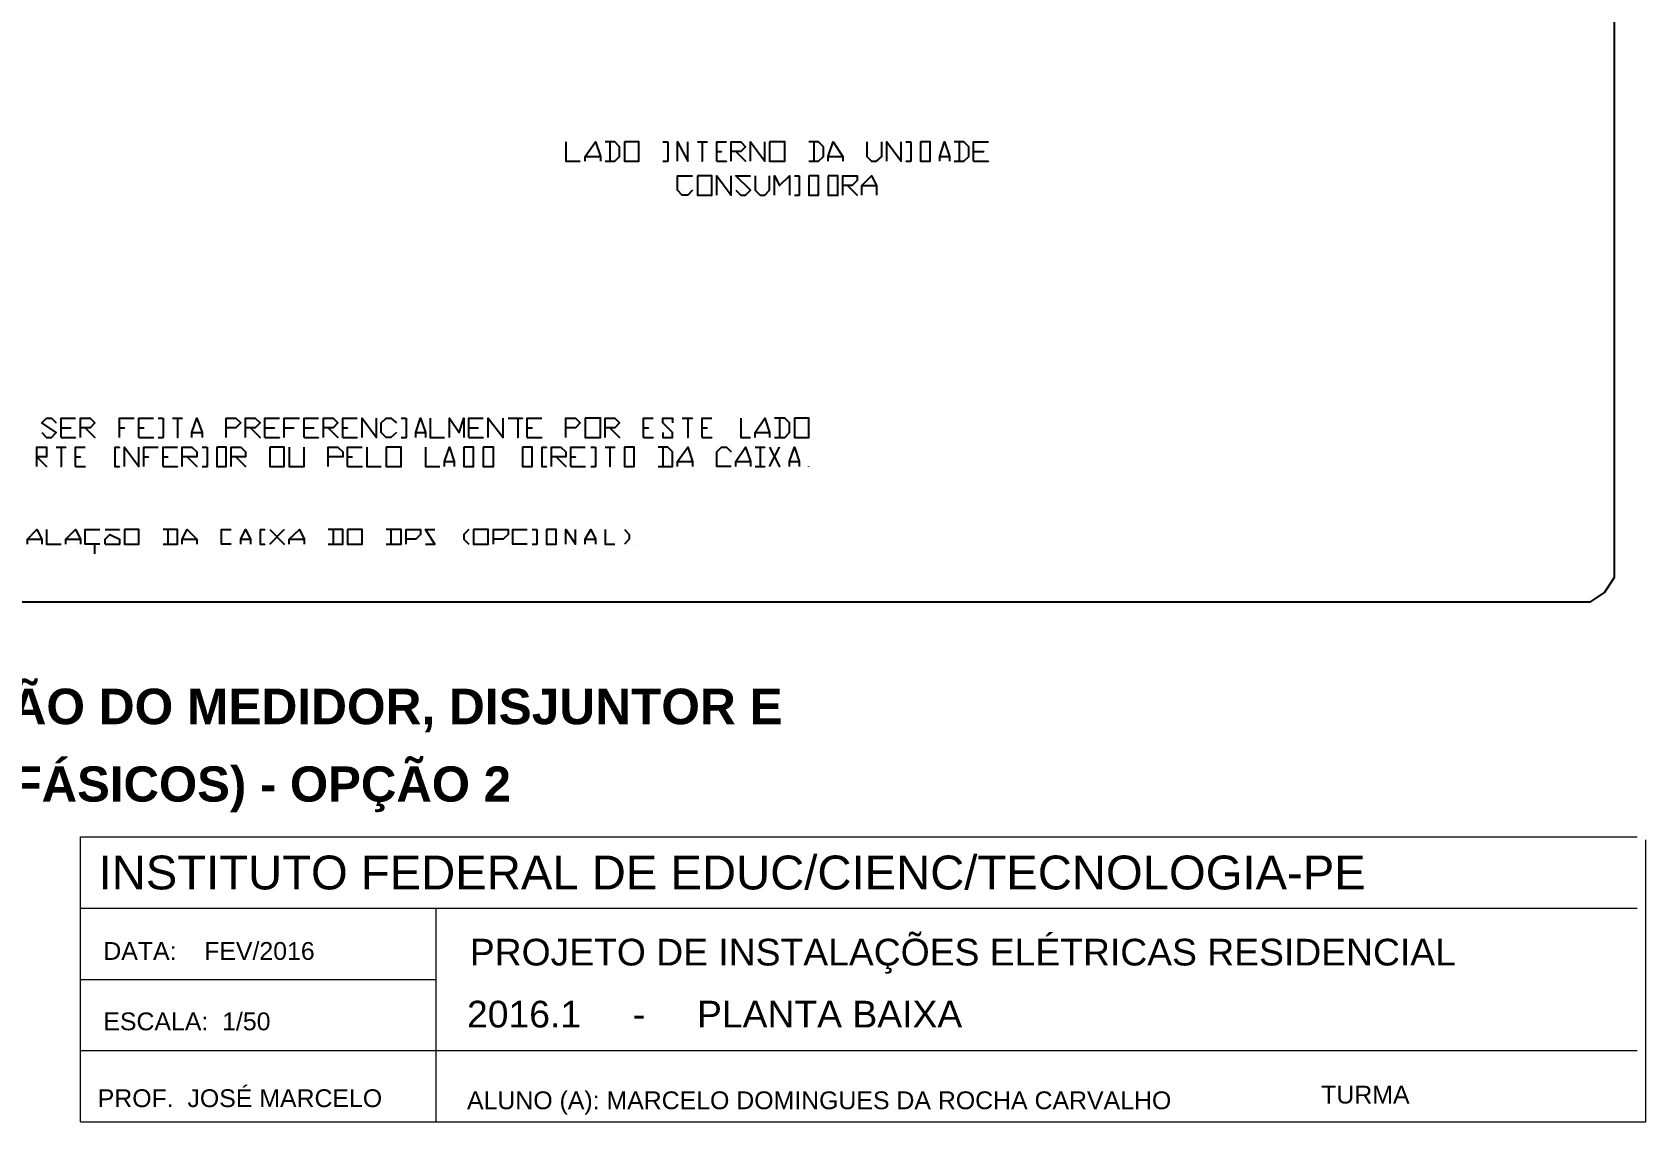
# Model space of a CAD drawing. Header units: millimetres. Extents: x 2047 to 2841, y 1963 to 2711.
# Drawn here: x 2387.6 to 2841, y 1963.1 to 2269.1 of the extents above; entities that cross this region are included whole.
import ezdxf

# ---------------------------------------------------------------- set-up
doc = ezdxf.new("R2010")
doc.units = ezdxf.units.MM
doc.styles.add('Arial1', font='', dxfattribs={"height": 2.411999})
doc.styles.get("Standard").update_dxf_attribs({"font": 'arial.ttf'})
doc.styles.get('Arial1').set_extended_font_data('Arial', bold=True)

msp = doc.modelspace()

# ---------------------------------------------------------------- linework, layer by layer
at = {"color": 2, "lineweight": 13}
for p, q in [((2401.13, 2043.06), (2838.63, 2043.06)), ((2401.13, 1963.06), (2401.13, 2043.06)), ((2401.13, 2023.06), (2838.63, 2023.06)), ((2501.13, 1963.06), (2501.13, 2023.06)), ((2401.13, 2003.06), (2501.13, 2003.06)), ((2401.13, 1983.06), (2838.63, 1983.06))]:
    msp.add_line(p, q, dxfattribs=at)
at = {"color": 2, "linetype": 'Continuous', "lineweight": 13}
for p, q in [((2841.03, 1963.06), (2841.03, 2042.22)), ((2401.13, 1963.06), (2841.03, 1963.06))]:
    msp.add_line(p, q, dxfattribs=at)
at = {"color": 7, "linetype": 'Continuous', "lineweight": -2, "true_color": 0x000007}
for points in [[(2832.17, 2705.59), (2832.17, 2115.81), (2832.17, 2115.81)], [(2537.58, 2238.32), (2537.58, 2232.89), (2541.62, 2232.89)], [(2543.01, 2232.89), (2543.01, 2234.21), (2545.86, 2238.32), (2547.25, 2234.21), (2547.25, 2232.89)], [(2548.57, 2232.89), (2551.28, 2232.89), (2552.61, 2234.21), (2552.61, 2236.93), (2551.28, 2238.32), (2548.57, 2238.32)], [(2549.89, 2238.32), (2549.89, 2232.89), (2549.89, 2232.89)], [(2564.85, 2238.32), (2566.18, 2238.32), (2566.18, 2238.32)], [(2566.18, 2238.32), (2566.18, 2232.89), (2566.18, 2232.89)], [(2568.89, 2232.89), (2568.89, 2238.32), (2571.8, 2232.89), (2571.8, 2238.32)], [(2574.51, 2238.32), (2577.23, 2238.32), (2577.23, 2238.32)], [(2575.84, 2238.32), (2575.84, 2232.89), (2575.84, 2232.89)], [(2579.94, 2232.89), (2579.94, 2238.32), (2582.66, 2238.32)], [(2579.94, 2235.6), (2581.27, 2235.6), (2581.27, 2235.6)], [(2583.98, 2232.89), (2583.98, 2238.32), (2586.69, 2238.32), (2588.02, 2236.93), (2588.08, 2236.93), (2586.69, 2235.6), (2583.98, 2235.6)], [(2585.37, 2235.6), (2588.02, 2232.89), (2588.02, 2232.89)], [(2589.41, 2232.89), (2589.41, 2238.32), (2593.44, 2232.89), (2593.44, 2238.32)], [(2605.82, 2232.89), (2608.53, 2232.89), (2609.92, 2234.21), (2609.92, 2236.93), (2608.53, 2238.32), (2605.82, 2238.32)], [(2607.21, 2238.32), (2607.21, 2232.89), (2607.21, 2232.89)], [(2611.25, 2232.89), (2611.25, 2234.21), (2612.64, 2238.32), (2615.35, 2234.21), (2615.35, 2232.89)], [(2622.1, 2238.32), (2622.1, 2234.21), (2623.49, 2232.89), (2624.82, 2232.89), (2626.34, 2234.21), (2626.34, 2238.32)], [(2627.73, 2232.89), (2627.73, 2238.32), (2631.77, 2232.89), (2631.77, 2238.32)], [(2633.09, 2238.32), (2634.48, 2238.32), (2634.48, 2238.32)], [(2634.48, 2238.32), (2634.48, 2232.89), (2634.48, 2232.89)], [(2637.19, 2232.89), (2639.91, 2232.89), (2639.91, 2238.32), (2637.19, 2238.32)], [(2637.19, 2238.32), (2637.19, 2232.89), (2637.19, 2232.89)], [(2642.62, 2232.89), (2642.62, 2234.21), (2643.94, 2238.32), (2645.33, 2234.21), (2645.33, 2232.89)], [(2646.66, 2232.89), (2649.37, 2232.89), (2650.76, 2234.21), (2650.76, 2236.93), (2649.37, 2238.32), (2646.66, 2238.32)], [(2648.05, 2238.32), (2648.05, 2232.89), (2648.05, 2232.89)], [(2652.08, 2232.89), (2652.08, 2238.32), (2656.32, 2238.32)], [(2652.08, 2235.6), (2655, 2235.6), (2655, 2235.6)], [(2543.01, 2234.21), (2547.25, 2234.21), (2547.25, 2234.21)], [(2564.85, 2232.89), (2566.18, 2232.89), (2566.18, 2232.89)], [(2579.94, 2232.89), (2582.66, 2232.89), (2582.66, 2232.89)], [(2611.25, 2234.21), (2615.35, 2234.21), (2615.35, 2234.21)], [(2633.09, 2232.89), (2634.48, 2232.89), (2634.48, 2232.89)], [(2642.62, 2234.21), (2645.33, 2234.21), (2645.33, 2234.21)], [(2652.08, 2232.89), (2656.32, 2232.89), (2656.32, 2232.89)], [(2573.13, 2224.75), (2571.8, 2223.36), (2570.28, 2223.36), (2568.89, 2224.75), (2568.89, 2228.79), (2573.13, 2228.79)], [(2579.94, 2223.36), (2579.94, 2228.79), (2583.98, 2223.36), (2583.98, 2228.79)], [(2585.37, 2224.75), (2586.69, 2223.36), (2588.02, 2223.36), (2589.41, 2224.75), (2585.37, 2228.79), (2589.41, 2228.79)], [(2590.73, 2228.79), (2590.73, 2224.75), (2592.12, 2223.36), (2593.44, 2223.36), (2594.83, 2224.75), (2594.83, 2228.79)], [(2596.16, 2223.36), (2596.16, 2228.79), (2597.55, 2226.07), (2600.39, 2228.79), (2600.39, 2223.36)], [(2601.78, 2228.79), (2603.11, 2228.79), (2603.11, 2228.79)], [(2603.11, 2228.79), (2603.11, 2223.36), (2603.11, 2223.36)], [(2605.82, 2223.36), (2608.53, 2223.36), (2608.53, 2228.79), (2605.82, 2228.79)], [(2605.82, 2228.79), (2605.82, 2223.36), (2605.82, 2223.36)], [(2615.35, 2223.36), (2615.35, 2228.79), (2619.39, 2228.79), (2619.39, 2227.46), (2618.06, 2226.07), (2615.35, 2226.07)], [(2620.78, 2223.36), (2620.78, 2226.07), (2623.49, 2228.79), (2624.82, 2226.07), (2624.82, 2223.36)], [(2601.78, 2223.36), (2603.11, 2223.36), (2603.11, 2223.36)], [(2616.68, 2226.07), (2619.39, 2223.36), (2619.39, 2223.36)], [(2620.78, 2226.07), (2624.82, 2226.07), (2624.82, 2226.07)], [(2390.32, 2156.64), (2391.64, 2155.25), (2393.03, 2155.25), (2394.36, 2156.64), (2390.32, 2159.36), (2391.64, 2160.68), (2393.03, 2160.68), (2394.36, 2159.36)], [(2395.75, 2155.25), (2395.75, 2160.68), (2399.79, 2160.68)], [(2401.18, 2155.25), (2401.18, 2160.68), (2403.89, 2160.68), (2405.21, 2159.36), (2405.21, 2159.36), (2403.89, 2157.97), (2401.18, 2157.97)], [(2412.16, 2155.25), (2412.16, 2160.68), (2416.27, 2160.68)], [(2417.59, 2155.25), (2417.59, 2160.68), (2421.69, 2160.68)], [(2423.02, 2160.68), (2424.41, 2160.68), (2424.41, 2160.68)], [(2424.41, 2160.68), (2424.41, 2155.25), (2424.41, 2155.25)], [(2427.05, 2160.68), (2429.77, 2160.68), (2429.77, 2160.68)], [(2428.44, 2160.68), (2428.44, 2155.25), (2428.44, 2155.25)], [(2432.48, 2155.25), (2432.48, 2156.64), (2433.87, 2160.68), (2435.39, 2156.64), (2435.39, 2155.25)], [(2442.14, 2155.25), (2442.14, 2160.68), (2444.86, 2160.68), (2446.25, 2159.36), (2446.25, 2159.36), (2444.86, 2157.97), (2442.14, 2157.97)], [(2447.57, 2155.25), (2447.57, 2160.68), (2450.29, 2160.68), (2451.67, 2159.36), (2451.67, 2159.36), (2450.29, 2157.97), (2447.57, 2157.97)], [(2453, 2155.25), (2453, 2160.68), (2457.1, 2160.68)], [(2458.43, 2155.25), (2458.43, 2160.68), (2462.66, 2160.68)], [(2464.05, 2155.25), (2464.05, 2160.68), (2468.09, 2160.68)], [(2469.41, 2155.25), (2469.41, 2160.68), (2472.13, 2160.68), (2473.52, 2159.36), (2473.52, 2159.36), (2472.13, 2157.97), (2469.41, 2157.97)], [(2474.84, 2155.25), (2474.84, 2160.68), (2478.94, 2160.68)], [(2480.27, 2155.25), (2480.27, 2160.68), (2484.37, 2155.25), (2484.37, 2160.68)], [(2489.93, 2156.64), (2488.41, 2155.25), (2487.08, 2155.25), (2485.69, 2156.64), (2485.69, 2159.36), (2487.08, 2160.68), (2488.41, 2160.68), (2489.93, 2159.36)], [(2491.32, 2160.68), (2492.64, 2160.68), (2492.64, 2160.68)], [(2492.64, 2160.68), (2492.64, 2155.25), (2492.64, 2155.25)], [(2495.36, 2155.25), (2495.36, 2156.64), (2496.75, 2160.68), (2498.07, 2156.64), (2498.07, 2155.25)], [(2499.46, 2160.68), (2499.46, 2155.25), (2503.5, 2155.25)], [(2504.89, 2155.25), (2504.89, 2160.68), (2507.54, 2156.64), (2508.93, 2160.68), (2508.93, 2155.25)], [(2510.25, 2155.25), (2510.25, 2160.68), (2514.35, 2160.68)], [(2515.68, 2155.25), (2515.68, 2160.68), (2519.91, 2155.25), (2519.91, 2160.68)], [(2521.3, 2160.68), (2525.34, 2160.68), (2525.34, 2160.68)], [(2524.02, 2160.68), (2524.02, 2155.25), (2524.02, 2155.25)], [(2526.73, 2155.25), (2526.73, 2160.68), (2530.77, 2160.68)], [(2537.58, 2155.25), (2537.58, 2160.68), (2540.3, 2160.68), (2541.62, 2159.36), (2541.62, 2159.36), (2540.3, 2157.97), (2537.58, 2157.97)], [(2548.57, 2155.25), (2548.57, 2160.68), (2551.28, 2160.68), (2552.61, 2159.36), (2552.67, 2159.36), (2551.28, 2157.97), (2548.57, 2157.97)], [(2559.42, 2155.25), (2559.42, 2160.68), (2562.14, 2160.68)], [(2564.85, 2156.64), (2564.85, 2155.25), (2567.57, 2155.25), (2567.57, 2156.64), (2564.85, 2159.36), (2564.85, 2160.68), (2567.57, 2160.68), (2567.57, 2159.36)], [(2570.28, 2160.68), (2573.13, 2160.68), (2573.13, 2160.68)], [(2571.8, 2160.68), (2571.8, 2155.25), (2571.8, 2155.25)], [(2575.84, 2155.25), (2575.84, 2160.68), (2578.55, 2160.68)], [(2586.69, 2160.68), (2586.69, 2155.25), (2589.41, 2155.25)], [(2590.73, 2155.25), (2590.73, 2156.64), (2593.44, 2160.68), (2594.83, 2156.64), (2594.83, 2155.25)], [(2596.16, 2155.25), (2599.07, 2155.25), (2600.39, 2156.64), (2600.39, 2159.36), (2599.07, 2160.68), (2596.16, 2160.68)], [(2597.55, 2160.68), (2597.55, 2155.25), (2597.55, 2155.25)], [(2395.75, 2157.97), (2398.46, 2157.97), (2398.46, 2157.97)], [(2395.75, 2155.25), (2399.79, 2155.25), (2399.79, 2155.25)], [(2402.5, 2157.97), (2405.21, 2155.25), (2405.21, 2155.25)], [(2412.16, 2157.97), (2413.55, 2157.97), (2413.55, 2157.97)], [(2417.59, 2157.97), (2418.98, 2157.97), (2418.98, 2157.97)], [(2417.59, 2155.25), (2421.69, 2155.25), (2421.69, 2155.25)], [(2423.02, 2155.25), (2424.41, 2155.25), (2424.41, 2155.25)], [(2432.48, 2156.64), (2435.39, 2156.64), (2435.39, 2156.64)], [(2448.96, 2157.97), (2451.67, 2155.25), (2451.67, 2155.25)], [(2453, 2157.97), (2455.71, 2157.97), (2455.71, 2157.97)], [(2453, 2155.25), (2457.1, 2155.25), (2457.1, 2155.25)], [(2458.43, 2157.97), (2461.14, 2157.97), (2461.14, 2157.97)], [(2464.05, 2157.97), (2466.77, 2157.97), (2466.77, 2157.97)], [(2464.05, 2155.25), (2468.09, 2155.25), (2468.09, 2155.25)], [(2470.8, 2157.97), (2473.52, 2155.25), (2473.52, 2155.25)], [(2474.84, 2157.97), (2476.23, 2157.97), (2476.23, 2157.97)], [(2474.84, 2155.25), (2478.94, 2155.25), (2478.94, 2155.25)], [(2491.32, 2155.25), (2492.64, 2155.25), (2492.64, 2155.25)], [(2495.36, 2156.64), (2498.07, 2156.64), (2498.07, 2156.64)], [(2510.25, 2157.97), (2512.96, 2157.97), (2512.96, 2157.97)], [(2510.25, 2155.25), (2514.35, 2155.25), (2514.35, 2155.25)], [(2526.73, 2157.97), (2528.05, 2157.97), (2528.05, 2157.97)], [(2526.73, 2155.25), (2530.77, 2155.25), (2530.77, 2155.25)], [(2549.89, 2157.97), (2552.61, 2155.25), (2552.61, 2155.25)], [(2559.42, 2157.97), (2560.75, 2157.97), (2560.75, 2157.97)], [(2559.42, 2155.25), (2562.14, 2155.25), (2562.14, 2155.25)], [(2575.84, 2157.97), (2577.23, 2157.97), (2577.23, 2157.97)], [(2575.84, 2155.25), (2578.55, 2155.25), (2578.55, 2155.25)], [(2590.73, 2156.64), (2594.83, 2156.64), (2594.83, 2156.64)], [(2388.93, 2147.11), (2388.93, 2152.54), (2391.64, 2152.54), (2391.64, 2149.83), (2388.93, 2149.83)], [(2388.93, 2149.83), (2391.64, 2147.11), (2391.64, 2147.11)], [(2394.36, 2152.54), (2397.07, 2152.54), (2397.07, 2152.54)], [(2395.75, 2152.54), (2395.75, 2147.11), (2395.75, 2147.11)], [(2399.79, 2147.11), (2399.79, 2152.54), (2402.5, 2152.54)], [(2399.79, 2149.83), (2401.18, 2149.83), (2401.18, 2149.83)], [(2410.84, 2152.54), (2412.16, 2152.54), (2412.16, 2152.54)], [(2410.84, 2152.54), (2410.84, 2147.11), (2410.84, 2147.11)], [(2413.55, 2147.11), (2413.55, 2152.54), (2417.59, 2147.11), (2417.59, 2152.54)], [(2418.98, 2147.11), (2418.98, 2152.54), (2423.02, 2152.54)], [(2418.98, 2149.83), (2420.3, 2149.83), (2420.3, 2149.83)], [(2424.41, 2147.11), (2424.41, 2152.54), (2428.44, 2152.54)], [(2424.41, 2149.83), (2425.73, 2149.83), (2425.73, 2149.83)], [(2429.77, 2147.11), (2429.77, 2152.54), (2432.48, 2152.54), (2433.87, 2151.22), (2433.87, 2149.83), (2429.77, 2149.83)], [(2431.16, 2149.83), (2433.87, 2147.11), (2433.87, 2147.11)], [(2435.39, 2152.54), (2436.72, 2152.54), (2436.72, 2152.54)], [(2436.72, 2152.54), (2436.72, 2147.11), (2436.72, 2147.11)], [(2443.53, 2147.11), (2443.53, 2152.54), (2446.25, 2152.54), (2447.57, 2151.22), (2447.57, 2149.83), (2443.53, 2149.83)], [(2444.86, 2149.83), (2447.57, 2147.11), (2447.57, 2147.11)], [(2459.82, 2152.54), (2459.82, 2147.11), (2464.05, 2147.11), (2464.05, 2152.54)], [(2470.8, 2147.11), (2470.8, 2152.54), (2473.52, 2152.54), (2474.84, 2151.22), (2474.84, 2149.83), (2470.8, 2149.83)], [(2476.23, 2147.11), (2476.23, 2152.54), (2480.27, 2152.54)], [(2476.23, 2149.83), (2477.55, 2149.83), (2477.55, 2149.83)], [(2481.66, 2152.54), (2481.66, 2147.11), (2485.69, 2147.11)], [(2498.07, 2152.54), (2498.07, 2147.11), (2502.17, 2147.11)], [(2503.5, 2147.11), (2503.5, 2148.5), (2504.89, 2152.54), (2506.21, 2148.5), (2506.21, 2147.11)], [(2508.93, 2147.11), (2511.64, 2147.11), (2511.64, 2152.54), (2508.93, 2152.54)], [(2508.93, 2152.54), (2508.93, 2147.11), (2508.93, 2147.11)], [(2525.34, 2147.11), (2528.05, 2147.11), (2528.05, 2152.54), (2525.34, 2152.54)], [(2525.34, 2152.54), (2525.34, 2147.11), (2525.34, 2147.11)], [(2530.77, 2152.54), (2532.16, 2152.54), (2532.16, 2152.54)], [(2530.77, 2152.54), (2530.77, 2147.11), (2530.77, 2147.11)], [(2533.48, 2147.11), (2533.48, 2152.54), (2536.19, 2152.54), (2537.58, 2151.22), (2537.58, 2149.83), (2533.48, 2149.83)], [(2534.87, 2149.83), (2537.58, 2147.11), (2537.58, 2147.11)], [(2538.91, 2147.11), (2538.91, 2152.54), (2543.01, 2152.54)], [(2538.91, 2149.83), (2540.3, 2149.83), (2540.3, 2149.83)], [(2544.53, 2152.54), (2545.86, 2152.54), (2545.86, 2152.54)], [(2545.86, 2152.54), (2545.86, 2147.11), (2545.86, 2147.11)], [(2548.57, 2152.54), (2551.28, 2152.54), (2551.28, 2152.54)], [(2549.89, 2152.54), (2549.89, 2147.11), (2549.89, 2147.11)], [(2563.46, 2147.11), (2567.57, 2147.11), (2567.57, 2151.22), (2566.18, 2152.54), (2563.46, 2152.54)], [(2564.85, 2152.54), (2564.85, 2147.11), (2564.85, 2147.11)], [(2568.89, 2147.11), (2568.89, 2148.5), (2571.8, 2152.54), (2573.13, 2148.5), (2573.13, 2147.11)], [(2583.98, 2147.11), (2579.94, 2147.11), (2579.94, 2151.22), (2581.27, 2152.54), (2582.66, 2152.54), (2583.98, 2151.22)], [(2585.37, 2147.11), (2585.37, 2148.5), (2588.02, 2152.54), (2589.41, 2148.5), (2589.41, 2147.11)], [(2590.73, 2152.54), (2593.44, 2152.54), (2593.44, 2152.54)], [(2592.12, 2152.54), (2592.12, 2147.11), (2592.12, 2147.11)], [(2594.83, 2147.11), (2597.55, 2152.54), (2597.55, 2152.54)], [(2594.83, 2152.54), (2597.55, 2147.11), (2597.55, 2147.11)], [(2600.39, 2147.11), (2600.39, 2148.5), (2601.78, 2152.54), (2603.11, 2148.5), (2603.11, 2147.11)], [(2399.79, 2147.11), (2402.5, 2147.11), (2402.5, 2147.11)], [(2410.84, 2147.11), (2412.16, 2147.11), (2412.16, 2147.11)], [(2424.41, 2147.11), (2428.44, 2147.11), (2428.44, 2147.11)], [(2435.39, 2147.11), (2436.72, 2147.11), (2436.72, 2147.11)], [(2476.23, 2147.11), (2480.27, 2147.11), (2480.27, 2147.11)], [(2503.5, 2148.5), (2506.21, 2148.5), (2506.21, 2148.5)], [(2530.77, 2147.11), (2532.16, 2147.11), (2532.16, 2147.11)], [(2538.91, 2147.11), (2543.01, 2147.11), (2543.01, 2147.11)], [(2544.53, 2147.11), (2545.86, 2147.11), (2545.86, 2147.11)], [(2568.89, 2148.5), (2573.13, 2148.5), (2573.13, 2148.5)], [(2585.37, 2148.5), (2589.41, 2148.5), (2589.41, 2148.5)], [(2590.73, 2147.11), (2593.44, 2147.11), (2593.44, 2147.11)], [(2600.39, 2148.5), (2603.11, 2148.5), (2603.11, 2148.5)], [(2605.82, 2147.11), (2605.82, 2147.18), (2605.82, 2147.18)], [(2386.28, 2125.27), (2386.28, 2126.66), (2388.93, 2129.38), (2390.32, 2126.66), (2390.32, 2125.27)], [(2386.28, 2126.66), (2390.32, 2126.66), (2390.32, 2126.66)], [(2391.64, 2129.38), (2391.64, 2125.27), (2395.75, 2125.27)], [(2397.07, 2125.27), (2397.07, 2126.66), (2399.79, 2129.38), (2401.18, 2126.66), (2401.18, 2125.27)], [(2397.07, 2126.66), (2401.18, 2126.66), (2401.18, 2126.66)], [(2406.6, 2125.27), (2402.5, 2125.27), (2402.5, 2129.38), (2406.6, 2129.38)], [(2408.12, 2129.38), (2412.16, 2129.38), (2412.16, 2129.38)], [(2408.12, 2125.27), (2408.12, 2126.66), (2409.45, 2127.99), (2412.16, 2126.66), (2412.16, 2125.27)], [(2424.41, 2125.27), (2428.44, 2125.27), (2428.44, 2129.38), (2424.41, 2129.38)], [(2425.73, 2129.38), (2425.73, 2125.27), (2425.73, 2125.27)], [(2429.77, 2125.27), (2429.77, 2126.66), (2431.16, 2129.38), (2433.87, 2126.66), (2433.87, 2125.27)], [(2429.77, 2126.66), (2433.87, 2126.66), (2433.87, 2126.66)], [(2443.53, 2125.27), (2440.82, 2125.27), (2440.82, 2129.38), (2443.53, 2129.38)], [(2446.25, 2125.27), (2446.25, 2126.66), (2447.57, 2129.38), (2448.96, 2126.66), (2448.96, 2125.27)], [(2446.25, 2126.66), (2448.96, 2126.66), (2448.96, 2126.66)], [(2451.67, 2129.38), (2453, 2129.38), (2453, 2129.38)], [(2451.67, 2129.38), (2451.67, 2125.27), (2451.67, 2125.27)], [(2454.39, 2125.27), (2458.43, 2129.38), (2458.43, 2129.38)], [(2454.39, 2129.38), (2458.43, 2125.27), (2458.43, 2125.27)], [(2459.82, 2125.27), (2459.82, 2126.66), (2462.66, 2129.38), (2464.05, 2126.66), (2464.05, 2125.27)], [(2459.82, 2126.66), (2464.05, 2126.66), (2464.05, 2126.66)], [(2470.8, 2125.27), (2474.84, 2125.27), (2474.84, 2129.38), (2470.8, 2129.38)], [(2472.13, 2129.38), (2472.13, 2125.27), (2472.13, 2125.27)], [(2487.08, 2125.27), (2491.32, 2125.27), (2491.32, 2129.38), (2487.08, 2129.38)], [(2488.41, 2129.38), (2488.41, 2125.27), (2488.41, 2125.27)], [(2492.64, 2125.27), (2492.64, 2129.38), (2496.75, 2129.38), (2496.75, 2127.99), (2495.36, 2126.66), (2492.64, 2126.66)], [(2498.07, 2125.27), (2500.78, 2125.27), (2498.07, 2129.38), (2500.78, 2129.38)], [(2510.25, 2129.38), (2508.93, 2127.99), (2508.93, 2126.66), (2510.25, 2125.27)], [(2517.2, 2125.27), (2517.2, 2129.38), (2521.3, 2129.38), (2521.3, 2127.99), (2519.91, 2126.66), (2517.2, 2126.66)], [(2526.73, 2125.27), (2522.63, 2125.27), (2522.63, 2129.38), (2526.73, 2129.38)], [(2528.05, 2129.38), (2529.44, 2129.38), (2529.44, 2129.38)], [(2529.44, 2129.38), (2529.44, 2125.27), (2529.44, 2125.27)], [(2537.58, 2125.27), (2537.58, 2129.38), (2540.3, 2125.27), (2540.3, 2129.38)], [(2543.01, 2125.27), (2543.01, 2126.66), (2544.53, 2129.38), (2545.86, 2126.66), (2545.86, 2125.27)], [(2543.01, 2126.66), (2545.86, 2126.66), (2545.86, 2126.66)], [(2548.57, 2129.38), (2548.57, 2125.27), (2551.28, 2125.27)], [(2554, 2129.38), (2555.32, 2127.99), (2555.32, 2126.66), (2554, 2125.27)], [(2405.21, 2122.56), (2405.21, 2123.95), (2405.21, 2125.27)], [(2408.12, 2125.27), (2412.16, 2125.27), (2412.16, 2125.27)], [(2451.67, 2125.27), (2453, 2125.27), (2453, 2125.27)], [(2528.05, 2125.27), (2529.44, 2125.27), (2529.44, 2125.27)], [(2825.42, 2108.99), (2829.46, 2111.7), (2832.17, 2115.81)], [(2825.42, 2108.99), (2053.31, 2108.99), (2053.31, 2108.99)]]:
    msp.add_lwpolyline(points, dxfattribs=at)
for points in [[(2554, 2238.32), (2554, 2232.89), (2558.03, 2232.89), (2558.03, 2238.32)], [(2594.83, 2238.32), (2594.83, 2232.89), (2599.07, 2232.89), (2599.07, 2238.32)], [(2574.51, 2228.79), (2574.51, 2223.36), (2578.55, 2223.36), (2578.55, 2228.79)], [(2611.25, 2228.79), (2611.25, 2223.36), (2613.96, 2223.36), (2613.96, 2228.79)], [(2543.01, 2160.68), (2543.01, 2155.25), (2547.25, 2155.25), (2547.25, 2160.68)], [(2601.78, 2160.68), (2601.78, 2155.25), (2605.82, 2155.25), (2605.82, 2160.68)], [(2439.43, 2152.54), (2439.43, 2147.11), (2442.14, 2147.11), (2442.14, 2152.54)], [(2454.39, 2152.54), (2454.39, 2147.11), (2458.43, 2147.11), (2458.43, 2152.54)], [(2487.08, 2152.54), (2487.08, 2147.11), (2491.32, 2147.11), (2491.32, 2152.54)], [(2514.35, 2152.54), (2514.35, 2147.11), (2517.2, 2147.11), (2517.2, 2152.54)], [(2554, 2152.54), (2554, 2147.11), (2556.71, 2147.11), (2556.71, 2152.54)], [(2413.55, 2129.38), (2413.55, 2125.27), (2417.59, 2125.27), (2417.59, 2129.38)], [(2476.23, 2129.38), (2476.23, 2125.27), (2480.27, 2125.27), (2480.27, 2129.38)], [(2511.64, 2129.38), (2511.64, 2125.27), (2515.68, 2125.27), (2515.68, 2129.38)], [(2532.16, 2129.38), (2532.16, 2125.27), (2534.87, 2125.27), (2534.87, 2129.38)], [(2556.71, 2125.27), (2556.71, 2125.27)]]:
    msp.add_lwpolyline(points, close=True, dxfattribs=at)

# ---------------------------------------------------------------- texts
at = {"color": 7, "true_color": 0x000007, "style": 'Arial1'}
for s, height, p in [('DETALHE DE LIGAÇÃO DO MEDIDOR, DISJUNTOR E', 9.9854, (2245.13, 2074.72)), ('DPS (TRIFÁSICOS) - OPÇÃO 2', 9.8807, (2322.77, 2052.99))]:
    msp.add_text(s, height=height, dxfattribs=at).set_placement(p)
at = {"color": 4, "lineweight": 13}
msp.add_text('INSTITUTO FEDERAL DE EDUC/CIENC/TECNOLOGIA-PE', height=9.5, dxfattribs=at).set_placement((2406.23, 2028.32))
at = {"color": 2, "lineweight": 13}
for s, height, p in [('DATA:    FEV/2016', 5, (2407.58, 2008.53)), ('PROJETO DE INSTALAÇÕES ELÉTRICAS RESIDENCIAL', 7.5, (2510.57, 2006.95)), ('2016.1     -     PLANTA BAIXA ', 7.5, (2509.78, 1989.54)), ('ESCALA:  1/50', 5, (2407.58, 1988.75)), ('PROF.  JOSÉ MARCELO', 5, (2406, 1967.17)), ('TURMA', 5, (2749.83, 1968.17)), ('ALUNO (A): MARCELO DOMINGUES DA ROCHA CARVALHO', 5, (2509.78, 1966.58))]:
    msp.add_text(s, height=height, dxfattribs=at).set_placement(p)

doc.saveas('drawing.dxf')
